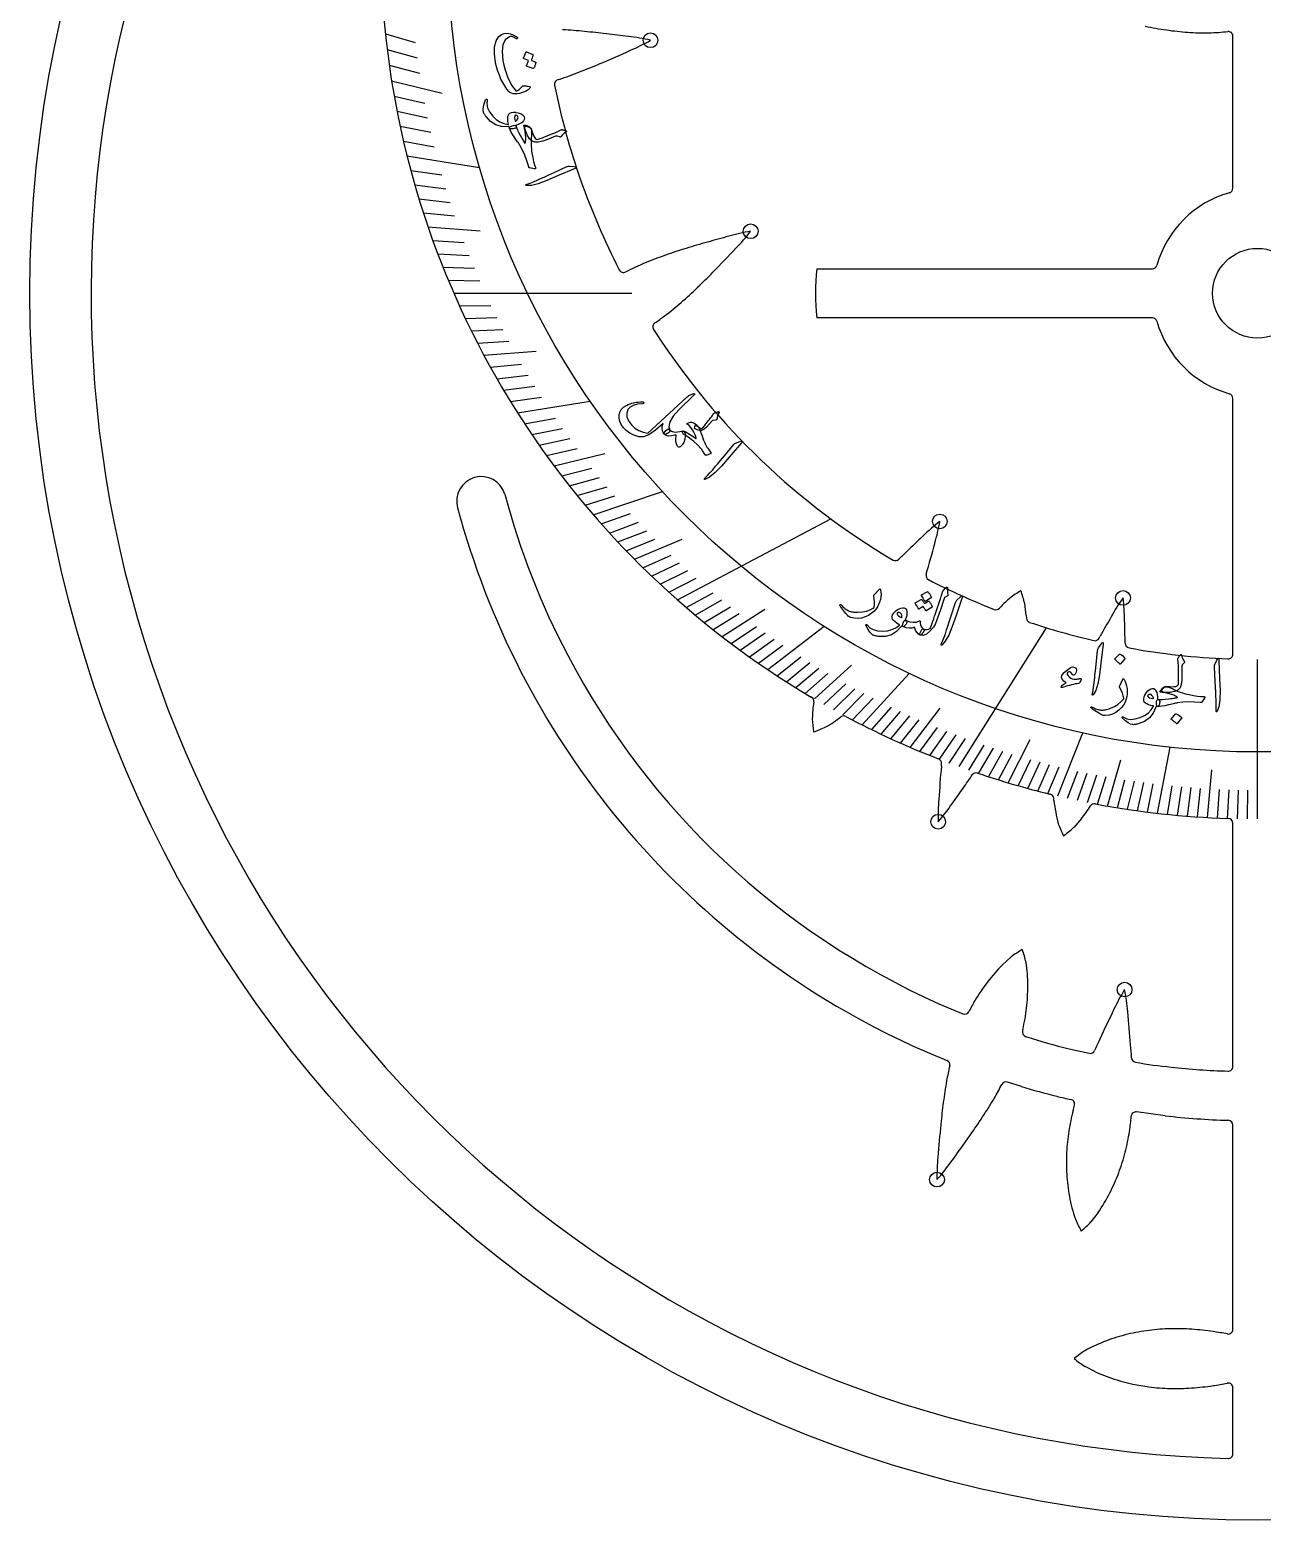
# Model space of a CAD drawing. Header units: millimetres. Extents: x -65 to 65, y -65 to 65.
# Drawn here: x -65 to 0.3, y -65 to 14 of the extents above; entities that cross this region are included whole.
import ezdxf

# ---------------------------------------------------------------- set-up
doc = ezdxf.new("R2010")
doc.units = ezdxf.units.MM
for name, color, linetype in [('CUT_INNER', 6, 'Continuous'), ('CUT_OUTER', 1, 'Continuous'), ('ENGRAVE', 7, 'Continuous'), ('ENGRAVE_FINE', 8, 'Continuous'), ('TEXT', 5, 'Continuous')]:
    doc.layers.add(name, color=color, linetype=linetype)

msp = doc.modelspace()

# ---------------------------------------------------------------- linework, layer by layer
at = {"layer": 'CUT_INNER'}
for points in [[(-1.3, 5.563), (-1.3, 13.619)], [(-36.974, 11.328), (-37.047, 11.305)], [(-23.337, 1.3), (-23.332, 1.3), (-5.563, 1.3)], [(-5.563, -1.3), (-23.331, -1.3), (-23.337, -1.3)], [(-1.3, -19.12), (-1.3, -5.563)], [(-39.852, -10.645), (-39.85, -10.651)], [(-13.661, -16.687), (-13.572, -16.589)], [(-12.241, -17.066), (-12.234, -17.21)], [(-8.388, -18.277), (-8.329, -18.171)], [(-23.607, -21.402), (-23.622, -21.393)], [(-16.736, -25.057), (-16.723, -24.93)], [(-10.975, -26.536), (-11.003, -26.529)], [(-10.775, -26.876), (-10.784, -26.758)], [(-9.32, -27.831), (-9.729, -28.302), (-9.732, -28.306)], [(-1.3, -40.959), (-1.3, -28.076)], [(-13.499, -35.58), (-13.041, -35.157), (-13.037, -35.153)], [(-16.872, -37.639), (-15.597, -38.177)], [(-12.422, -39.002), (-12.44, -39.069)], [(-9.961, -40.027), (-8.906, -40.265)], [(-12.501, -42.028), (-13.236, -41.792)], [(-9.76, -43.288), (-9.688, -43.022)], [(-4.884, -43.575), (-6.398, -43.372)], [(-1.3, -54.89), (-1.3, -44.062)], [(-8.438, -48.7), (-8.815, -49.197), (-8.818, -49.202)], [(-8.572, -57.142), (-9.128, -56.86), (-9.133, -56.858)], [(-1.3, -61.48), (-1.3, -57.989)]]:
    msp.add_lwpolyline(points, dxfattribs=at)
msp.add_circle((0, 0), 2.375, dxfattribs=at)
for centre, radius, start, end in [((0, 0), 61.75, 121.46859, 268.55547), ((0, 18.574), 46.426, 133.45865, 239.41516), ((-38.459, -15.732), 29.735, 84.54721, 86.77979), ((-40.52, -37.457), 51.557, 83.26571, 84.56126), ((-44.24, -69.591), 83.906, 82.51351, 83.31583), ((-34.376, 3.766), 9.892, 76.9169, 83.80037), ((-1.904, 33.71), 19.974, 258.33832, 261.62993), ((-2.63, 28.787), 14.998, 261.6339, 265.97662), ((-2.822, 26.091), 12.295, 265.98957, 271.25892), ((-2.724, 23.225), 9.427, 271.04866, 277.00268), ((-1.55, 13.619), 0.25, 0, 95.76847), ((-64.03, 80.8), 74.598, 293.06017, 294.41044), ((-37.085, 21.987), 9.91, 293.07323, 299.95162), ((-49.824, 47.409), 38.31, 291.33007, 293.07153), ((-36.971, 11.067), 0.25, 107.62321, 191.42578), ((-44.604, 34.032), 23.952, 288.57677, 291.33822), ((-0.015, 18.569), 37.96, 191.47471, 207.16765), ((-1.55, 5.563), 0.25, 286.17187, 360), ((0, 0), 5.524, 105.53947, 164.46053), ((-25.215, -6.474), 9.891, 99.41643, 106.30052), ((-34.691, 9.323), 9.911, 315.57337, 322.4512), ((-21.525, -26.051), 29.735, 107.04721, 109.27979), ((-15.116, -46.911), 51.557, 105.76571, 107.06126), ((-6.256, -78.023), 83.906, 105.01351, 105.81583), ((-82.091, 53.346), 74.598, 315.56017, 316.91044), ((-26.658, -12.243), 14.998, 112.5714, 116.91412), ((-24.749, -16.838), 19.974, 109.27582, 112.56743), ((-33.565, 1.351), 0.25, 207.25246, 298.06262), ((-56.188, 27.934), 38.31, 313.83007, 315.57153), ((-10.139, 0), 13.262, 174.37668, 185.62485), ((-5.563, 1.55), 0.25, 270, 343.82812), ((-46.246, 17.573), 23.952, 311.07677, 313.83822), ((-41.734, 12.396), 17.085, 307.24368, 311.07685), ((-31.765, -1.779), 0.25, 123.61865, 212.51953), ((-36.178, 4.893), 7.749, 303.47995, 308.1151), ((-5.563, -1.55), 0.25, 16.17188, 90), ((0, 0), 5.524, 195.53947, 254.46053), ((-13.392, 9.92), 22.031, 212.48683, 213.17525), ((-0.001, 18.573), 37.974, 213.04776, 239.46257), ((-1.55, -5.563), 0.25, 0, 73.82812), ((-41.098, -11.012), 1.3, 16.41244, 196.12994), ((0.065, 0.029), 41.319, 194.97947, 207.69763), ((0, 0), 43.848, 195.03342, 243.26568), ((-10.791, -19.933), 9.89, 127.5413, 134.42556), ((-26.594, -10.468), 9.911, 343.6984, 350.57609), ((39.658, -74.096), 83.906, 133.13851, 133.94083), ((-92.311, 6.906), 77.883, 343.75363, 345.00082), ((-19.169, -13.918), 0.25, 239.58984, 314.86322), ((-0.366, -32.803), 26.4, 133.58125, 134.87681), ((-17.298, -14.952), 0.25, 163.91128, 242.75391), ((-0.048, 18.467), 37.858, 242.69897, 248.47607), ((-8.195, -22.858), 8.315, 121.37763, 126.22199), ((-19.219, -18.151), 7.109, 13.99183, 19.65855), ((-7.721, -22.309), 8.183, 131.1783, 135.65107), ((-19.738, -17.692), 7.523, 4.77759, 9.64304), ((0.926, -21.898), 9.89, 144.41617, 151.30061), ((-16.944, -17.428), 9.911, 0.57344, 7.45097), ((-13.846, -16.519), 0.25, 248.37891, 317.83371), ((-11.984, -17.197), 0.25, 182.79129, 251.54297), ((64.926, -59.085), 83.906, 150.01351, 150.81583), ((-87.51, -19.955), 80.519, 1.00296, 1.86876), ((-0.042, 18.429), 37.825, 251.46837, 256.82358), ((-8.607, -18.157), 0.25, 256.81641, 331.08966), ((-6.753, -18.542), 0.25, 180.796, 259.62891), ((-0.007, 18.511), 37.913, 259.68088, 267.65228), ((0, 0), 41.248, 207.70416, 245.85516), ((-1.55, -19.12), 0.25, 267.71484, 360), ((-23.733, -21.617), 0.25, 351.54129, 59.58984), ((-17.727, -22.635), 5.842, 170.33814, 179.08036), ((-16.467, -22.201), 7.109, 182.74183, 188.40855), ((-25.904, -17.518), 6.25, 299.24646, 308.02155), ((-21.906, -22.642), 0.25, 62.0523, 126.58371), ((-0.049, 18.467), 46.308, 242.00141, 248.6853), ((-26.361, -15.433), 8.315, 290.12763, 294.97199), ((-16.972, -24.906), 0.25, 354.51178, 68.73047), ((57.571, -31.643), 74.598, 174.93517, 176.28544), ((-40.843, -8.303), 30.969, 324.92481, 326.22037), ((-14.895, -25.661), 0.25, 71.54397, 146.11322), ((-0.007, 18.548), 46.399, 251.38707, 256.29072), ((-7.009, -27.682), 9.899, 174.94639, 181.83223), ((-84.39, 21.798), 83.906, 324.38851, 325.19083), ((-11.034, -26.779), 0.25, 4.73438, 76.46484), ((-24.354, -21.475), 9.902, 318.79743, 325.67356), ((-2.762, -26.002), 8.06, 186.221, 195.10532), ((-14.336, -23.728), 6.481, 320.71526, 328.00985), ((-8.629, -27.297), 0.25, 79.2804, 147.14062), ((-0.008, 18.507), 46.359, 259.3401, 268.10369), ((-3.847, -25.716), 7.109, 199.61683, 205.28355), ((-15.28, -22.112), 8.315, 307.00263, 311.84699), ((-1.55, -28.076), 0.25, 0, 88.06641), ((-8.201, -41.916), 8.315, 120.72614, 125.57051), ((-19.17, -37.084), 7.109, 13.34035, 19.00707), ((-20.218, -36.681), 8.06, 359.94451, 8.82884), ((-6.828, -42.187), 9.389, 135.27805, 142.66233), ((-6.252, -42.64), 10.122, 142.60125, 149.19369), ((-22.075, -36.717), 9.917, 353.32586, 0.16072), ((1.383, -42.086), 9.892, 148.3101, 155.19331), ((-16.75, -38.838), 9.909, 4.46618, 11.3448), ((-9.443, -40.864), 6.473, 148.23081, 154.30208), ((-22.435, -36.676), 10.28, 346.92577, 353.33576), ((-15.5, -37.947), 0.25, 247.11864, 333.89255), ((63.343, -72.697), 78.998, 153.89403, 155.16903), ((-81.086, -45.61), 74.598, 4.45318, 5.80345), ((-1.327, -2.787), 40.762, 243.16932, 248.24059), ((-12.198, -39.132), 0.25, 165.42949, 252.20339), ((-3.675, -13.484), 27.277, 251.62492, 256.67596), ((-8.851, -40.021), 0.25, 257.28814, 336.50103), ((11.459, -48.816), 21.882, 154.86745, 156.58621), ((-29.518, -41.716), 22.883, 3.03343, 4.75765), ((-4.465, -43.795), 12.169, 166.39025, 170.18563), ((-16.535, -40.875), 0.25, 346.9322, 67.11864), ((-6.417, -40.491), 0.25, 183.15999, 259.83051), ((-2.421, -18.094), 23.001, 259.88202, 264.66067), ((-0.637, -7.164), 34.057, 263.38496, 268.44599), ((-1.55, -40.959), 0.25, 267.45763, 360), ((7.118, -45.962), 23.952, 169.80028, 172.56174), ((-13.313, -42.03), 0.25, 72.20339, 152.38983), ((-24.879, -36.132), 12.733, 329.18247, 332.99274), ((-0.263, -0.963), 42.85, 253.40546, 256.00708), ((-6.486, -26.08), 16.974, 255.88904, 258.48758), ((21.355, -47.826), 38.31, 172.55358, 174.29505), ((-34.605, -30.491), 23.976, 326.75575, 329.51159), ((2.16, -46.299), 12.295, 165.82008, 171.08943), ((-9.929, -42.956), 0.25, 344.73274, 77.28814), ((-6.432, -43.62), 0.25, 82.37288, 174.92827), ((57.462, -51.448), 74.598, 174.28369, 175.63396), ((-46.625, -22.618), 38.346, 325.02555, 326.76388), ((-16.311, -42.862), 9.659, 350.81903, 355.62693), ((-0.52, -5.799), 38.028, 263.40997, 268.46464), ((-1.55, -44.062), 0.25, 0, 87.45763), ((-79.916, 0.714), 78.998, 323.72454, 324.99953), ((0.77, -46.077), 10.887, 171.10975, 177.07652), ((-18.101, -42.664), 11.457, 345.61444, 351.27333), ((-7.069, -46.753), 9.9, 174.29508, 181.18022), ((0.163, -46.043), 10.28, 177.09526, 183.50525), ((-17.179, -42.897), 10.506, 339.3732, 345.59308), ((-24.342, -40.351), 9.901, 318.14548, 325.02223), ((-0.199, -46.067), 9.917, 183.49535, 190.33022), ((-16.818, -43.031), 10.122, 332.77074, 339.36318), ((-2.02, -46.43), 8.06, 190.11401, 198.99833), ((-16.171, -43.375), 9.389, 325.44754, 332.83182), ((-3.122, -46.218), 7.109, 203.50984, 209.17656), ((-14.773, -43.399), 8.315, 310.89564, 315.74), ((-4.526, -64.788), 9.917, 103.66484, 110.49971), ((-4.438, -65.14), 10.28, 97.26476, 103.67474), ((-4.365, -65.743), 10.887, 91.27924, 97.24601), ((-4.338, -67.15), 12.295, 85.98957, 91.25892), ((-4.53, -69.847), 14.998, 81.6339, 85.97662), ((-4.203, -68.256), 13.377, 78.76814, 82.03226), ((-1.55, -54.89), 0.25, 259.16692, 360), ((-5.191, -61.937), 7.109, 123.67933, 129.34605), ((-5.204, -63.06), 8.06, 110.2835, 119.16782), ((-4.472, -49.972), 8.315, 231.06513, 235.90949), ((-4.696, -48.591), 9.389, 245.61703, 253.00131), ((-4.458, -47.845), 10.172, 252.94847, 262.73128), ((-4.365, -47.141), 10.882, 262.71689, 268.68981), ((-4.338, -45.738), 12.285, 268.71022, 273.98794), ((-4.529, -43.047), 14.983, 274.001, 278.3522), ((-4.206, -44.607), 13.393, 277.95329, 281.23136), ((-1.55, -57.989), 0.25, 0, 100.83308), ((-1.55, -61.48), 0.25, 268.41797, 360)]:
    msp.add_arc(centre, radius, start, end, dxfattribs=at)
at = {"layer": 'CUT_OUTER'}
msp.add_circle((0, 0), 65, dxfattribs=at)
at = {"layer": 'ENGRAVE'}
for points in [[(-45.03, 7.277), (-41.187, 6.656)], [(-42.548, 0), (-33.123, 0)], [(-39.18, -6.332), (-35.337, -5.71)], [(-35.17, -11.732), (-31.505, -10.509)], [(-30.706, -16.247), (-22.589, -11.953)], [(-25.926, -19.938), (-22.946, -17.646)], [(-15.8, -25.08), (-11.165, -17.723)], [(0, -27.852), (0, -19.402)], [(-20.934, -22.864), (-18.436, -20.137)], [(-10.576, -26.631), (-9.251, -23.293)], [(-5.3, -27.548), (-4.628, -24.052)]]:
    msp.add_lwpolyline(points, dxfattribs=at)
for centre, radius in [((0, 18.574), 42.877), ((-32.137, 13.401), 0.39), ((-26.833, 3.283), 0.39), ((-16.817, -12.09), 0.39), ((-7.117, -16.142), 0.39), ((-16.904, -27.999), 0.39), ((-7.034, -36.888), 0.39), ((-16.967, -46.958), 0.39)]:
    msp.add_circle(centre, radius, dxfattribs=at)
at = {"layer": 'ENGRAVE_FINE'}
for points in [[(-46.175, 13.75), (-44.592, 13.278)], [(-46.079, 12.911), (-44.487, 12.465)], [(-45.969, 12.081), (-44.369, 11.66)], [(-45.846, 11.258), (-43.16, 10.599)], [(-45.709, 10.445), (-44.093, 10.075)], [(-45.558, 9.639), (-43.936, 9.296)], [(-45.395, 8.843), (-43.766, 8.526)], [(-45.218, 8.056), (-43.584, 7.764)], [(-44.83, 6.507), (-43.186, 6.269)], [(-44.619, 5.747), (-42.97, 5.535)], [(-44.396, 4.996), (-42.743, 4.81)], [(-44.162, 4.254), (-42.506, 4.095)], [(-43.918, 3.521), (-41.147, 3.299)], [(-43.663, 2.798), (-42.002, 2.692)], [(-43.399, 2.084), (-41.736, 2.005)], [(-43.124, 1.38), (-41.461, 1.327)], [(-42.841, 0.685), (-41.176, 0.659)], [(-42.247, -0.676), (-40.582, -0.649)], [(-41.937, -1.342), (-40.273, -1.289)], [(-41.619, -1.999), (-39.956, -1.919)], [(-41.292, -2.646), (-39.631, -2.54)], [(-40.958, -3.284), (-38.188, -3.062)], [(-40.617, -3.912), (-38.961, -3.753)], [(-40.268, -4.531), (-38.615, -4.345)], [(-39.912, -5.141), (-38.263, -4.928)], [(-39.549, -5.741), (-37.905, -5.502)], [(-38.804, -6.913), (-37.17, -6.622)], [(-38.422, -7.485), (-36.794, -7.168)], [(-38.035, -8.048), (-36.413, -7.704)], [(-37.641, -8.601), (-36.026, -8.232)], [(-37.242, -9.146), (-34.556, -8.486)], [(-36.838, -9.681), (-35.238, -9.26)], [(-36.428, -10.207), (-34.836, -9.761)], [(-36.013, -10.724), (-34.43, -10.253)], [(-35.594, -11.232), (-34.02, -10.736)], [(-34.741, -12.222), (-33.187, -11.675)], [(-34.308, -12.704), (-32.765, -12.132)], [(-33.871, -13.177), (-32.339, -12.581)], [(-33.43, -13.641), (-31.91, -13.021)], [(-32.985, -14.096), (-30.466, -13.02)], [(-32.536, -14.543), (-31.04, -13.875)], [(-32.083, -14.982), (-30.601, -14.29)], [(-31.627, -15.412), (-30.158, -14.696)], [(-31.168, -15.834), (-29.713, -15.095)], [(-30.24, -16.652), (-28.814, -15.867)], [(-29.771, -17.049), (-28.36, -16.241)], [(-29.3, -17.438), (-27.905, -16.608)], [(-28.825, -17.819), (-27.446, -16.967)], [(-28.348, -18.192), (-26.074, -16.732)], [(-27.869, -18.557), (-26.523, -17.661)], [(-27.387, -18.914), (-26.058, -17.996)], [(-26.902, -19.263), (-25.592, -18.325)], [(-26.415, -19.604), (-25.123, -18.645)], [(-25.435, -20.264), (-24.181, -19.264)], [(-24.942, -20.582), (-23.707, -19.563)], [(-23.452, -21.493), (-21.49, -19.695)], [(-24.447, -20.893), (-23.231, -19.854)], [(-23.95, -21.197), (-22.755, -20.139)], [(-22.951, -21.782), (-21.797, -20.686)], [(-22.449, -22.063), (-21.316, -20.949)], [(-21.945, -22.337), (-20.833, -21.205)], [(-21.44, -22.604), (-20.35, -21.455)], [(-20.426, -23.117), (-19.38, -21.933)], [(-18.381, -24.058), (-16.791, -21.978)], [(-19.916, -23.363), (-18.893, -22.163)], [(-19.406, -23.601), (-18.406, -22.385)], [(-18.894, -23.833), (-17.917, -22.601)], [(-17.867, -24.276), (-16.938, -23.014)], [(-17.351, -24.487), (-16.447, -23.21)], [(-16.835, -24.692), (-15.955, -23.401)], [(-16.318, -24.889), (-15.463, -23.584)], [(-13.197, -25.937), (-12.027, -23.637)], [(-15.281, -25.265), (-14.476, -23.933)], [(-14.761, -25.443), (-13.981, -24.099)], [(-14.24, -25.614), (-13.486, -24.258)], [(-13.719, -25.778), (-12.991, -24.41)], [(-12.674, -26.088), (-11.998, -24.698)], [(-12.15, -26.233), (-11.502, -24.833)], [(-11.626, -26.372), (-11.004, -24.962)], [(-11.101, -26.505), (-10.507, -25.084)], [(-7.943, -27.167), (-7.227, -24.718)], [(-2.651, -27.776), (-2.41, -25.25)], [(-10.05, -26.751), (-9.51, -25.312)], [(-9.524, -26.864), (-9.011, -25.417)], [(-8.998, -26.971), (-8.512, -25.517)], [(-8.47, -27.072), (-8.013, -25.61)], [(-7.415, -27.256), (-7.013, -25.78)], [(-6.887, -27.338), (-6.513, -25.856)], [(-6.358, -27.414), (-6.013, -25.926)], [(-5.829, -27.484), (-5.513, -25.991)], [(-4.771, -27.606), (-4.511, -26.104)], [(-4.241, -27.657), (-4.01, -26.151)], [(-3.712, -27.703), (-3.509, -26.193)], [(-3.182, -27.742), (-3.008, -26.23)], [(-2.121, -27.803), (-2.006, -26.286)], [(-1.591, -27.824), (-1.504, -26.305)], [(-1.061, -27.84), (-1.003, -26.32)], [(-0.53, -27.849), (-0.501, -26.328)]]:
    msp.add_lwpolyline(points, dxfattribs=at)
at = {"layer": 'TEXT'}
for points in [[(-38.523, 10.871), (-38.551, 10.838), (-38.584, 10.806), (-38.62, 10.776), (-38.661, 10.747), (-38.705, 10.72), (-38.752, 10.694), (-38.803, 10.67), (-38.857, 10.647), (-38.968, 10.61), (-39.08, 10.583), (-39.193, 10.568), (-39.308, 10.564), (-39.412, 10.572), (-39.499, 10.592), (-39.569, 10.624), (-39.621, 10.668), (-39.741, 10.818), (-39.853, 10.981), (-39.958, 11.156), (-40.053, 11.345), (-40.139, 11.546), (-40.216, 11.76), (-40.282, 11.986), (-40.339, 12.225), (-40.403, 12.68), (-40.393, 13.061), (-40.312, 13.368), (-40.16, 13.6), (-40.032, 13.702), (-39.886, 13.76), (-39.725, 13.773), (-39.547, 13.741), (-39.508, 13.728), (-39.468, 13.713), (-39.427, 13.694), (-39.385, 13.674), (-39.341, 13.65), (-39.297, 13.624), (-39.251, 13.595), (-39.204, 13.564), (-39.19, 13.553), (-39.181, 13.541), (-39.177, 13.528), (-39.177, 13.514), (-39.179, 13.505), (-39.185, 13.496), (-39.194, 13.489), (-39.206, 13.482), (-39.217, 13.478), (-39.229, 13.478), (-39.24, 13.482), (-39.252, 13.488), (-39.298, 13.517), (-39.344, 13.543), (-39.392, 13.565), (-39.441, 13.583), (-39.487, 13.593), (-39.531, 13.597), (-39.572, 13.593), (-39.61, 13.582), (-39.823, 13.426), (-39.953, 13.165), (-39.996, 12.8), (-39.95, 12.332), (-39.9, 12.079), (-39.838, 11.84), (-39.766, 11.615), (-39.684, 11.405), (-39.591, 11.21), (-39.488, 11.028), (-39.376, 10.861), (-39.254, 10.708), (-39.174, 10.741), (-39.09, 10.797), (-39.001, 10.875), (-38.906, 10.976), (-38.896, 10.98), (-38.877, 10.984), (-38.847, 10.986), (-38.808, 10.987), (-38.804, 10.986), (-38.801, 10.985), (-38.798, 10.985), (-38.796, 10.985), (-38.742, 10.982), (-38.681, 10.975), (-38.613, 10.963), (-38.538, 10.946), (-38.514, 10.936), (-38.504, 10.921), (-38.507, 10.899), (-38.523, 10.871)], [(-38.221, 12.246), (-38.216, 12.242), (-38.212, 12.236), (-38.209, 12.227), (-38.208, 12.216), (-38.217, 12.175), (-38.227, 12.135), (-38.239, 12.096), (-38.252, 12.058), (-38.267, 12.021), (-38.285, 11.984), (-38.305, 11.947), (-38.326, 11.911), (-38.334, 11.903), (-38.342, 11.899), (-38.351, 11.898), (-38.362, 11.9), (-38.7, 12.037), (-38.705, 12.041), (-38.707, 12.049), (-38.704, 12.06), (-38.699, 12.074), (-38.693, 12.084), (-38.685, 12.099), (-38.675, 12.121), (-38.663, 12.149), (-38.65, 12.182), (-38.633, 12.223), (-38.615, 12.269), (-38.594, 12.322), (-38.857, 12.434), (-38.865, 12.44), (-38.868, 12.448), (-38.866, 12.46), (-38.859, 12.474), (-38.852, 12.487), (-38.843, 12.506), (-38.831, 12.533), (-38.815, 12.566), (-38.797, 12.608), (-38.775, 12.657), (-38.751, 12.714), (-38.724, 12.779), (-38.718, 12.786), (-38.713, 12.79), (-38.706, 12.79), (-38.7, 12.787), (-38.375, 12.639), (-38.37, 12.634), (-38.365, 12.628), (-38.363, 12.619), (-38.362, 12.608), (-38.368, 12.574), (-38.376, 12.54), (-38.386, 12.507), (-38.397, 12.475), (-38.41, 12.443), (-38.425, 12.412), (-38.441, 12.382), (-38.458, 12.352)], [(-39.668, 8.814), (-40.019, 8.829), (-40.331, 8.924), (-40.606, 9.1), (-40.843, 9.357), (-40.869, 9.394), (-40.893, 9.432), (-40.916, 9.469), (-40.937, 9.507), (-40.955, 9.544), (-40.971, 9.58), (-40.985, 9.616), (-40.996, 9.651), (-41.003, 9.744), (-40.984, 9.873), (-40.938, 10.038), (-40.864, 10.238), (-40.853, 10.26), (-40.84, 10.274), (-40.825, 10.281), (-40.81, 10.279), (-40.797, 10.272), (-40.79, 10.26), (-40.787, 10.243), (-40.79, 10.223), (-40.81, 10.027), (-40.766, 9.82), (-40.658, 9.604), (-40.487, 9.38), (-40.307, 9.208), (-40.112, 9.077), (-39.901, 8.988), (-39.674, 8.941), (-39.667, 8.943), (-39.662, 8.947), (-39.659, 8.952), (-39.657, 8.958), (-39.683, 9.099), (-39.695, 9.222), (-39.694, 9.325), (-39.68, 9.41), (-39.645, 9.481), (-39.585, 9.534), (-39.501, 9.569), (-39.394, 9.586), (-39.379, 9.587), (-39.364, 9.588), (-39.349, 9.588), (-39.333, 9.588), (-39.317, 9.587), (-39.3, 9.586), (-39.282, 9.584), (-39.263, 9.582), (-39.138, 9.562), (-39.031, 9.527), (-38.94, 9.477), (-38.867, 9.414), (-38.818, 9.343), (-38.801, 9.271), (-38.817, 9.199), (-38.865, 9.125), (-38.939, 9.052), (-39.029, 8.989), (-39.137, 8.934), (-39.261, 8.888), (-39.259, 8.88), (-39.257, 8.873), (-39.255, 8.866), (-39.252, 8.859), (-39.249, 8.852), (-39.247, 8.845), (-39.245, 8.837), (-39.243, 8.829), (-39.242, 8.801), (-39.254, 8.775), (-39.278, 8.753), (-39.316, 8.734), (-39.359, 8.719), (-39.403, 8.709), (-39.45, 8.703), (-39.497, 8.701), (-39.541, 8.704), (-39.573, 8.712), (-39.594, 8.723), (-39.604, 8.739), (-39.623, 8.816), (-39.63, 8.815), (-39.64, 8.814), (-39.653, 8.814), (-39.668, 8.814)], [(-38.444, 8.333), (-38.454, 8.229), (-38.461, 8.122), (-38.463, 8.011), (-38.461, 7.898), (-38.455, 7.782), (-38.445, 7.663), (-38.431, 7.542), (-38.414, 7.419), (-38.374, 7.183), (-38.329, 6.977), (-38.278, 6.8), (-38.222, 6.654), (-38.217, 6.637), (-38.217, 6.623), (-38.221, 6.61), (-38.231, 6.599), (-38.243, 6.591), (-38.258, 6.586), (-38.273, 6.584), (-38.291, 6.585), (-38.534, 6.638), (-38.554, 6.645), (-38.57, 6.656), (-38.58, 6.673), (-38.586, 6.695), (-38.676, 7.012), (-38.785, 7.309), (-38.911, 7.586), (-39.057, 7.844), (-39.065, 7.858), (-39.081, 7.883), (-39.103, 7.917), (-39.133, 7.96), (-39.17, 8.014), (-39.214, 8.078), (-39.265, 8.152), (-39.323, 8.236), (-39.432, 8.4), (-39.516, 8.539), (-39.573, 8.654), (-39.605, 8.743), (-39.602, 8.769), (-39.582, 8.796), (-39.545, 8.826), (-39.49, 8.857), (-39.396, 8.891), (-39.325, 8.897), (-39.275, 8.876), (-39.247, 8.828), (-39.219, 8.751), (-39.171, 8.644), (-39.102, 8.506), (-39.012, 8.339), (-38.966, 8.255), (-38.925, 8.181), (-38.89, 8.119), (-38.861, 8.066), (-38.837, 8.025), (-38.82, 7.994), (-38.808, 7.974), (-38.802, 7.965), (-38.799, 7.962), (-38.797, 7.959), (-38.794, 7.957), (-38.793, 7.955), (-38.791, 7.953), (-38.79, 7.952), (-38.789, 7.95), (-38.788, 7.948), (-38.779, 7.937), (-38.772, 7.934), (-38.767, 7.938), (-38.764, 7.95), (-38.755, 8.001), (-38.749, 8.053), (-38.745, 8.107), (-38.743, 8.164), (-38.744, 8.222), (-38.746, 8.283), (-38.75, 8.346), (-38.756, 8.41), (-38.763, 8.474), (-38.771, 8.536), (-38.78, 8.597), (-38.79, 8.657), (-38.802, 8.715), (-38.815, 8.771), (-38.83, 8.825), (-38.846, 8.877), (-38.847, 8.891), (-38.845, 8.902), (-38.837, 8.908), (-38.825, 8.912), (-38.802, 8.91), (-38.779, 8.908), (-38.756, 8.903), (-38.733, 8.897), (-38.71, 8.889), (-38.686, 8.881), (-38.661, 8.872), (-38.636, 8.862), (-38.586, 8.839), (-38.546, 8.814), (-38.516, 8.786), (-38.495, 8.756), (-38.462, 8.674), (-38.442, 8.576), (-38.436, 8.463), (-38.444, 8.333)], [(-39.27, 9.115), (-39.208, 9.175), (-39.167, 9.233), (-39.149, 9.29), (-39.153, 9.346), (-39.169, 9.377), (-39.19, 9.402), (-39.214, 9.423), (-39.242, 9.44), (-39.256, 9.444), (-39.27, 9.441), (-39.283, 9.433), (-39.296, 9.418), (-39.323, 9.369), (-39.333, 9.303), (-39.328, 9.221), (-39.306, 9.124), (-39.302, 9.114), (-39.294, 9.11), (-39.284, 9.11), (-39.27, 9.115)], [(-38.091, 8.155), (-37.98, 8.195), (-37.863, 8.238), (-37.741, 8.284), (-37.614, 8.333), (-37.48, 8.386), (-37.341, 8.443), (-37.195, 8.504), (-37.042, 8.568), (-36.892, 8.657), (-36.871, 8.663), (-36.85, 8.666), (-36.83, 8.666), (-36.809, 8.663), (-36.799, 8.661), (-36.785, 8.658), (-36.767, 8.653), (-36.745, 8.646), (-36.721, 8.639), (-36.692, 8.631), (-36.659, 8.623), (-36.622, 8.613), (-36.61, 8.61), (-36.601, 8.604), (-36.594, 8.596), (-36.589, 8.586), (-36.589, 8.577), (-36.593, 8.568), (-36.601, 8.56), (-36.614, 8.552), (-36.684, 8.505), (-36.75, 8.448), (-36.809, 8.381), (-36.864, 8.305), (-36.88, 8.285), (-36.898, 8.274), (-36.918, 8.272), (-36.941, 8.279), (-37.078, 8.327), (-37.094, 8.329), (-37.113, 8.328), (-37.137, 8.323), (-37.164, 8.315), (-37.538, 8.166), (-37.843, 8.063), (-38.079, 8.008), (-38.247, 7.999), (-38.4, 8.053), (-38.54, 8.183), (-38.666, 8.387), (-38.776, 8.667), (-38.797, 8.776), (-38.777, 8.837), (-38.715, 8.851), (-38.612, 8.818), (-38.598, 8.811), (-38.584, 8.805), (-38.57, 8.798), (-38.557, 8.792), (-38.544, 8.786), (-38.531, 8.78), (-38.519, 8.775), (-38.507, 8.769), (-38.483, 8.755), (-38.463, 8.735), (-38.448, 8.709), (-38.437, 8.678), (-38.396, 8.539), (-38.354, 8.417), (-38.311, 8.314), (-38.268, 8.229), (-38.234, 8.183), (-38.194, 8.156), (-38.146, 8.146), (-38.091, 8.155)], [(-36.173, 6.715), (-36.089, 6.703), (-36.055, 6.683), (-36.069, 6.654), (-36.132, 6.617), (-37.054, 6.216), (-37.62, 5.969), (-38.081, 5.801), (-38.44, 5.713), (-38.695, 5.708), (-38.718, 5.715), (-38.732, 5.723), (-38.737, 5.733), (-38.733, 5.744), (-38.724, 5.754), (-38.711, 5.764), (-38.693, 5.773), (-38.672, 5.781), (-38.504, 5.837), (-38.328, 5.904), (-38.145, 5.982), (-37.954, 6.071), (-37.903, 6.093), (-37.768, 6.154), (-37.548, 6.255), (-37.242, 6.394), (-36.565, 6.706), (-36.529, 6.72), (-36.493, 6.729), (-36.46, 6.734), (-36.428, 6.734)], [(-30.634, -6.177), (-30.93, -6.51), (-31.107, -6.808), (-31.163, -7.072), (-31.098, -7.301), (-31.105, -7.325), (-31.133, -7.354), (-31.183, -7.39), (-31.255, -7.432), (-31.314, -7.462), (-31.36, -7.478), (-31.394, -7.48), (-31.416, -7.468), (-31.491, -7.345), (-31.524, -7.209), (-31.515, -7.059), (-31.463, -6.895), (-31.87, -7.253), (-32.22, -7.493), (-32.514, -7.613), (-32.753, -7.614), (-33.015, -7.52), (-33.238, -7.407), (-33.422, -7.275), (-33.566, -7.125), (-33.682, -6.955), (-33.76, -6.787), (-33.799, -6.62), (-33.799, -6.455), (-33.76, -6.3), (-33.682, -6.163), (-33.564, -6.042), (-33.408, -5.939), (-33.316, -5.895), (-33.22, -5.856), (-33.119, -5.824), (-33.014, -5.798), (-32.904, -5.778), (-32.79, -5.764), (-32.671, -5.756), (-32.547, -5.755), (-32.532, -5.757), (-32.518, -5.762), (-32.507, -5.77), (-32.497, -5.78), (-32.492, -5.79), (-32.489, -5.801), (-32.49, -5.813), (-32.495, -5.825), (-32.503, -5.835), (-32.515, -5.844), (-32.531, -5.849), (-32.551, -5.851), (-32.831, -5.882), (-33.054, -5.944), (-33.221, -6.039), (-33.331, -6.167), (-33.393, -6.349), (-33.381, -6.545), (-33.296, -6.754), (-33.136, -6.974), (-32.959, -7.141), (-32.758, -7.272), (-32.533, -7.364), (-32.285, -7.419), (-30.238, -5.527), (-30.189, -5.483), (-30.145, -5.447), (-30.108, -5.42), (-30.076, -5.403), (-29.838, -5.308), (-29.804, -5.317), (-29.795, -5.339), (-29.811, -5.373), (-29.853, -5.42)], [(-28.643, -6.306), (-28.625, -6.3), (-28.608, -6.295), (-28.594, -6.29), (-28.58, -6.285), (-28.569, -6.281), (-28.56, -6.278), (-28.552, -6.276), (-28.547, -6.274), (-28.536, -6.273), (-28.526, -6.274), (-28.518, -6.278), (-28.511, -6.284), (-28.506, -6.291), (-28.504, -6.3), (-28.505, -6.308), (-28.509, -6.317), (-28.554, -6.407), (-28.589, -6.496), (-28.613, -6.583), (-28.626, -6.668), (-28.631, -6.688), (-28.642, -6.703), (-28.66, -6.714), (-28.684, -6.719), (-28.853, -6.738), (-29.027, -6.943), (-29.167, -7.092), (-29.289, -7.198), (-29.393, -7.262), (-29.48, -7.282), (-29.537, -7.275), (-29.612, -7.253), (-29.705, -7.216), (-29.815, -7.164), (-29.79, -7.062), (-29.75, -7.01), (-29.693, -7.009), (-29.619, -7.059), (-29.57, -7.102), (-29.523, -7.138), (-29.48, -7.169), (-29.438, -7.193), (-29.424, -7.181), (-29.405, -7.163), (-29.382, -7.138), (-29.354, -7.106), (-29.321, -7.067), (-29.284, -7.021), (-29.24, -6.968), (-29.192, -6.909), (-29.132, -6.836), (-29.076, -6.767), (-29.025, -6.702), (-28.978, -6.641), (-28.935, -6.584), (-28.896, -6.53), (-28.861, -6.48), (-28.831, -6.433), (-28.806, -6.397), (-28.784, -6.369), (-28.765, -6.351), (-28.748, -6.341), (-28.73, -6.336), (-28.706, -6.329), (-28.677, -6.319), (-28.643, -6.306)], [(-30.192, -6.899), (-30.136, -6.869), (-30.08, -6.848), (-30.025, -6.835), (-29.97, -6.832), (-29.91, -6.843), (-29.846, -6.87), (-29.778, -6.912), (-29.707, -6.971), (-29.671, -7.005), (-29.638, -7.041), (-29.609, -7.078), (-29.583, -7.117), (-29.559, -7.157), (-29.538, -7.197), (-29.519, -7.239), (-29.502, -7.281), (-29.452, -7.429), (-29.405, -7.561), (-29.364, -7.677), (-29.327, -7.777), (-29.294, -7.862), (-29.267, -7.93), (-29.244, -7.983), (-29.226, -8.02), (-29.186, -8.086), (-29.147, -8.149), (-29.108, -8.208), (-29.068, -8.264), (-29.03, -8.317), (-28.994, -8.366), (-28.959, -8.411), (-28.927, -8.453), (-28.923, -8.461), (-28.924, -8.469), (-28.932, -8.478), (-28.945, -8.487), (-29.009, -8.522), (-29.074, -8.55), (-29.142, -8.571), (-29.212, -8.585), (-29.221, -8.585), (-29.23, -8.582), (-29.238, -8.576), (-29.245, -8.567), (-29.276, -8.513), (-29.306, -8.463), (-29.335, -8.414), (-29.364, -8.369), (-29.392, -8.326), (-29.419, -8.286), (-29.446, -8.25), (-29.472, -8.217), (-29.64, -8.027), (-29.838, -7.846), (-30.067, -7.674), (-30.327, -7.509), (-30.371, -7.48), (-30.405, -7.447), (-30.429, -7.411), (-30.444, -7.373), (-30.448, -7.339), (-30.439, -7.315), (-30.419, -7.303), (-30.386, -7.302), (-30.293, -7.332), (-30.156, -7.406), (-29.975, -7.522), (-29.75, -7.681), (-29.739, -7.686), (-29.731, -7.689), (-29.725, -7.69), (-29.721, -7.688), (-29.718, -7.657), (-29.736, -7.593), (-29.774, -7.496), (-29.834, -7.367), (-29.909, -7.229), (-29.994, -7.111), (-30.091, -7.013), (-30.198, -6.936), (-30.208, -6.928), (-30.211, -6.92), (-30.205, -6.91), (-30.192, -6.899)], [(-30.364, -7.31), (-30.332, -7.355), (-30.311, -7.409), (-30.3, -7.473), (-30.301, -7.546), (-30.327, -7.737), (-30.379, -7.899), (-30.459, -8.032), (-30.568, -8.137), (-30.607, -8.158), (-30.643, -8.158), (-30.676, -8.138), (-30.705, -8.098), (-30.757, -7.986), (-30.787, -7.859), (-30.793, -7.719), (-30.776, -7.564), (-30.774, -7.531), (-30.785, -7.512), (-30.807, -7.505), (-30.841, -7.511), (-31.026, -7.561), (-31.184, -7.569), (-31.315, -7.537), (-31.419, -7.465), (-31.424, -7.453), (-31.424, -7.436), (-31.418, -7.415), (-31.407, -7.39), (-31.364, -7.325), (-31.32, -7.273), (-31.275, -7.234), (-31.227, -7.209), (-31.204, -7.205), (-31.182, -7.207), (-31.159, -7.215), (-31.136, -7.23), (-31.032, -7.305), (-30.926, -7.349), (-30.816, -7.363), (-30.703, -7.346), (-30.585, -7.316), (-30.489, -7.3), (-30.415, -7.298), (-30.364, -7.31)], [(-27.401, -7.851), (-27.32, -7.826), (-27.281, -7.829), (-27.281, -7.86), (-27.322, -7.921), (-27.977, -8.684), (-28.379, -9.153), (-28.721, -9.505), (-29.006, -9.74), (-29.233, -9.856), (-29.257, -9.86), (-29.273, -9.859), (-29.282, -9.852), (-29.283, -9.84), (-29.279, -9.826), (-29.271, -9.812), (-29.26, -9.796), (-29.244, -9.78), (-29.117, -9.656), (-28.988, -9.52), (-28.857, -9.37), (-28.724, -9.207), (-28.688, -9.165), (-28.593, -9.051), (-28.438, -8.864), (-28.224, -8.606), (-27.75, -8.03), (-27.723, -8.002), (-27.696, -7.978), (-27.668, -7.959), (-27.639, -7.946)], [(-20.009, -15.675), (-20.003, -15.67), (-19.998, -15.666), (-19.993, -15.664), (-19.988, -15.664), (-19.978, -15.669), (-19.968, -15.68), (-19.96, -15.698), (-19.952, -15.723), (-19.932, -15.836), (-19.928, -15.957), (-19.94, -16.085), (-19.966, -16.22), (-20.006, -16.358), (-20.056, -16.488), (-20.117, -16.61), (-20.189, -16.724), (-20.308, -16.858), (-20.445, -16.975), (-20.6, -17.072), (-20.773, -17.151), (-20.958, -17.206), (-21.146, -17.227), (-21.339, -17.216), (-21.534, -17.171), (-21.583, -17.154), (-21.628, -17.13), (-21.67, -17.099), (-21.707, -17.062), (-21.787, -16.967), (-21.858, -16.88), (-21.921, -16.801), (-21.975, -16.731), (-22.021, -16.669), (-22.058, -16.616), (-22.086, -16.572), (-22.106, -16.536), (-22.109, -16.527), (-22.11, -16.519), (-22.109, -16.512), (-22.107, -16.506), (-22.102, -16.5), (-22.096, -16.495), (-22.089, -16.491), (-22.081, -16.489), (-22.072, -16.488), (-22.064, -16.491), (-22.055, -16.497), (-22.047, -16.505), (-21.995, -16.56), (-21.945, -16.61), (-21.895, -16.655), (-21.846, -16.696), (-21.797, -16.732), (-21.749, -16.765), (-21.701, -16.793), (-21.652, -16.817), (-21.602, -16.838), (-21.548, -16.857), (-21.49, -16.872), (-21.428, -16.884), (-21.362, -16.894), (-21.292, -16.9), (-21.218, -16.902), (-21.14, -16.902), (-20.913, -16.885), (-20.704, -16.843), (-20.514, -16.778), (-20.341, -16.688), (-20.328, -16.68), (-20.317, -16.669), (-20.308, -16.654), (-20.301, -16.636), (-20.281, -16.515), (-20.276, -16.37), (-20.286, -16.202), (-20.309, -16.011), (-20.309, -16), (-20.307, -15.991), (-20.304, -15.984), (-20.3, -15.979)], [(-16.621, -15.718), (-16.569, -15.669), (-16.527, -15.631), (-16.497, -15.602), (-16.478, -15.583), (-16.465, -15.571), (-16.453, -15.565), (-16.44, -15.563), (-16.428, -15.566), (-16.416, -15.575), (-16.409, -15.587), (-16.405, -15.602), (-16.407, -15.622), (-16.416, -15.715), (-16.415, -15.803), (-16.405, -15.885), (-16.385, -15.963), (-16.38, -15.987), (-16.386, -16.009), (-16.402, -16.029), (-16.428, -16.046), (-16.561, -16.124), (-16.58, -16.177), (-16.599, -16.23), (-16.617, -16.282), (-16.634, -16.333), (-16.652, -16.383), (-16.669, -16.432), (-16.685, -16.481), (-16.701, -16.528), (-16.848, -16.966), (-16.971, -17.305), (-17.07, -17.544), (-17.146, -17.683), (-17.34, -17.91), (-17.523, -18.058), (-17.696, -18.127), (-17.858, -18.117), (-17.862, -18.115), (-17.866, -18.113), (-17.87, -18.112), (-17.873, -18.11), (-17.886, -18.078), (-17.877, -18.024), (-17.847, -17.947), (-17.796, -17.847), (-17.774, -17.812), (-17.751, -17.79), (-17.725, -17.781), (-17.697, -17.786), (-17.594, -17.813), (-17.499, -17.817), (-17.413, -17.798), (-17.335, -17.756), (-17.302, -17.678), (-17.265, -17.587), (-17.227, -17.485), (-17.185, -17.371), (-17.141, -17.245), (-17.094, -17.109), (-17.045, -16.963), (-16.993, -16.805), (-16.94, -16.652), (-16.893, -16.513), (-16.852, -16.39), (-16.816, -16.282), (-16.785, -16.19), (-16.76, -16.114), (-16.739, -16.054), (-16.723, -16.009), (-16.657, -15.783), (-16.648, -15.761), (-16.639, -15.743), (-16.63, -15.729), (-16.621, -15.718)], [(-17.428, -16.314), (-17.421, -16.312), (-17.414, -16.312), (-17.405, -16.316), (-17.396, -16.321), (-17.368, -16.352), (-17.341, -16.384), (-17.316, -16.417), (-17.293, -16.45), (-17.272, -16.485), (-17.252, -16.52), (-17.233, -16.558), (-17.216, -16.597), (-17.214, -16.607), (-17.216, -16.617), (-17.221, -16.625), (-17.229, -16.632), (-17.539, -16.825), (-17.546, -16.827), (-17.553, -16.823), (-17.56, -16.815), (-17.568, -16.802), (-17.573, -16.793), (-17.581, -16.779), (-17.592, -16.761), (-17.606, -16.738), (-17.623, -16.709), (-17.642, -16.677), (-17.665, -16.64), (-17.692, -16.599), (-17.921, -16.739), (-17.93, -16.741), (-17.938, -16.738), (-17.946, -16.728), (-17.953, -16.714), (-17.959, -16.701), (-17.97, -16.682), (-17.984, -16.657), (-18.003, -16.624), (-18.025, -16.585), (-18.053, -16.539), (-18.085, -16.485), (-18.122, -16.425), (-18.125, -16.416), (-18.124, -16.41), (-18.121, -16.405), (-18.114, -16.401), (-17.805, -16.229), (-17.798, -16.227), (-17.791, -16.227), (-17.782, -16.231), (-17.773, -16.236), (-17.753, -16.259), (-17.733, -16.281), (-17.715, -16.304), (-17.696, -16.328), (-17.679, -16.353), (-17.663, -16.378), (-17.648, -16.404), (-17.634, -16.431)], [(-17.481, -15.812), (-17.474, -15.809), (-17.467, -15.81), (-17.458, -15.813), (-17.449, -15.819), (-17.421, -15.85), (-17.395, -15.881), (-17.371, -15.914), (-17.348, -15.947), (-17.328, -15.982), (-17.308, -16.018), (-17.29, -16.055), (-17.274, -16.094), (-17.271, -16.107), (-17.272, -16.117), (-17.276, -16.125), (-17.283, -16.131), (-17.593, -16.323), (-17.602, -16.325), (-17.61, -16.321), (-17.618, -16.312), (-17.625, -16.298), (-17.631, -16.285), (-17.642, -16.267), (-17.656, -16.241), (-17.674, -16.209), (-17.696, -16.17), (-17.723, -16.124), (-17.755, -16.071), (-17.791, -16.011), (-17.796, -16.002), (-17.797, -15.995), (-17.794, -15.989), (-17.787, -15.986)], [(-15.731, -16.091), (-15.666, -16.037), (-15.628, -16.025), (-15.617, -16.055), (-15.632, -16.126), (-15.96, -17.077), (-16.16, -17.661), (-16.349, -18.115), (-16.527, -18.438), (-16.696, -18.629), (-16.716, -18.642), (-16.732, -18.647), (-16.742, -18.644), (-16.747, -18.633), (-16.749, -18.619), (-16.747, -18.603), (-16.742, -18.584), (-16.734, -18.563), (-16.661, -18.401), (-16.592, -18.227), (-16.525, -18.039), (-16.461, -17.838), (-16.444, -17.786), (-16.397, -17.645), (-16.322, -17.415), (-16.218, -17.096), (-15.99, -16.386), (-15.975, -16.349), (-15.959, -16.317), (-15.939, -16.289), (-15.918, -16.266)], [(-18.861, -17.663), (-19.104, -17.915), (-19.382, -18.088), (-19.696, -18.178), (-20.045, -18.186), (-20.09, -18.181), (-20.135, -18.174), (-20.178, -18.166), (-20.219, -18.157), (-20.259, -18.147), (-20.297, -18.135), (-20.333, -18.121), (-20.367, -18.106), (-20.442, -18.05), (-20.526, -17.951), (-20.619, -17.808), (-20.721, -17.62), (-20.73, -17.597), (-20.732, -17.578), (-20.727, -17.563), (-20.716, -17.552), (-20.702, -17.548), (-20.688, -17.55), (-20.674, -17.559), (-20.661, -17.575), (-20.526, -17.719), (-20.342, -17.822), (-20.109, -17.884), (-19.828, -17.903), (-19.579, -17.882), (-19.352, -17.821), (-19.146, -17.721), (-18.961, -17.583), (-18.958, -17.576), (-18.958, -17.57), (-18.959, -17.564), (-18.963, -17.559), (-19.086, -17.485), (-19.186, -17.413), (-19.263, -17.344), (-19.317, -17.278), (-19.347, -17.204), (-19.348, -17.124), (-19.319, -17.038), (-19.261, -16.946), (-19.252, -16.934), (-19.242, -16.923), (-19.232, -16.911), (-19.221, -16.9), (-19.21, -16.888), (-19.198, -16.876), (-19.185, -16.863), (-19.171, -16.85), (-19.073, -16.77), (-18.976, -16.713), (-18.879, -16.677), (-18.783, -16.664), (-18.698, -16.674), (-18.633, -16.709), (-18.588, -16.769), (-18.565, -16.853), (-18.559, -16.957), (-18.571, -17.067), (-18.601, -17.184), (-18.649, -17.308), (-18.642, -17.311), (-18.634, -17.314), (-18.627, -17.317), (-18.62, -17.32), (-18.613, -17.323), (-18.607, -17.326), (-18.599, -17.329), (-18.592, -17.332), (-18.57, -17.351), (-18.559, -17.376), (-18.558, -17.409), (-18.569, -17.45), (-18.586, -17.492), (-18.608, -17.532), (-18.634, -17.571), (-18.665, -17.608), (-18.695, -17.639), (-18.722, -17.658), (-18.744, -17.666), (-18.763, -17.663), (-18.833, -17.626), (-18.837, -17.633), (-18.843, -17.641), (-18.851, -17.651), (-18.861, -17.663)], [(-18.826, -17.164), (-18.829, -17.078), (-18.846, -17.009), (-18.877, -16.958), (-18.922, -16.924), (-18.955, -16.916), (-18.987, -16.914), (-19.019, -16.919), (-19.05, -16.929), (-19.063, -16.937), (-19.07, -16.949), (-19.073, -16.964), (-19.07, -16.983), (-19.05, -17.036), (-19.008, -17.088), (-18.943, -17.137), (-18.855, -17.186), (-18.845, -17.189), (-18.837, -17.186), (-18.83, -17.178), (-18.826, -17.164)], [(-17.697, -17.786), (-17.672, -17.81), (-17.656, -17.83), (-17.647, -17.847), (-17.646, -17.861), (-17.652, -17.879), (-17.66, -17.9), (-17.673, -17.923), (-17.689, -17.949), (-17.746, -18.031), (-17.794, -18.086), (-17.831, -18.115), (-17.858, -18.117), (-17.953, -18.054), (-18.033, -17.962), (-18.099, -17.843), (-18.15, -17.695), (-18.291, -17.736), (-18.44, -17.745), (-18.599, -17.72), (-18.767, -17.661), (-18.782, -17.649), (-18.79, -17.631), (-18.792, -17.609), (-18.787, -17.582), (-18.737, -17.414), (-18.731, -17.395), (-18.72, -17.378), (-18.704, -17.361), (-18.683, -17.345), (-18.662, -17.335), (-18.641, -17.33), (-18.619, -17.33), (-18.598, -17.334), (-18.398, -17.402), (-18.221, -17.431), (-18.065, -17.42), (-17.932, -17.37), (-17.916, -17.362), (-17.899, -17.359), (-17.883, -17.36), (-17.866, -17.366), (-17.853, -17.375), (-17.846, -17.387), (-17.845, -17.4), (-17.85, -17.415), (-17.856, -17.429), (-17.861, -17.442), (-17.863, -17.453), (-17.864, -17.463), (-17.839, -17.567), (-17.802, -17.656), (-17.755, -17.729), (-17.697, -17.786)], [(-8.269, -18.584), (-8.216, -18.518), (-8.181, -18.499), (-8.164, -18.526), (-8.165, -18.599), (-8.29, -19.597), (-8.366, -20.209), (-8.457, -20.692), (-8.565, -21.045), (-8.691, -21.267), (-8.709, -21.283), (-8.723, -21.291), (-8.734, -21.291), (-8.741, -21.281), (-8.745, -21.268), (-8.747, -21.252), (-8.746, -21.232), (-8.742, -21.21), (-8.704, -21.037), (-8.672, -20.851), (-8.645, -20.654), (-8.624, -20.444), (-8.618, -20.39), (-8.601, -20.242), (-8.575, -20.001), (-8.539, -19.668), (-8.461, -18.926), (-8.455, -18.888), (-8.445, -18.853), (-8.432, -18.822), (-8.416, -18.794)], [(-7.296, -19.12), (-7.29, -19.116), (-7.283, -19.115), (-7.274, -19.115), (-7.264, -19.118), (-7.195, -19.164), (-7.131, -19.216), (-7.074, -19.275), (-7.021, -19.339), (-7.017, -19.348), (-7.016, -19.357), (-7.018, -19.364), (-7.024, -19.372), (-7.263, -19.643), (-7.272, -19.649), (-7.281, -19.649), (-7.291, -19.643), (-7.302, -19.631), (-7.311, -19.621), (-7.326, -19.606), (-7.347, -19.585), (-7.373, -19.56), (-7.405, -19.528), (-7.443, -19.492), (-7.488, -19.45), (-7.54, -19.402), (-7.546, -19.394), (-7.549, -19.387), (-7.548, -19.381), (-7.543, -19.376)], [(-4.188, -20.693), (-4.184, -20.575), (-4.181, -20.451), (-4.18, -20.321), (-4.179, -20.184), (-4.18, -20.041), (-4.182, -19.89), (-4.185, -19.732), (-4.189, -19.566), (-4.218, -19.394), (-4.216, -19.372), (-4.211, -19.352), (-4.204, -19.333), (-4.193, -19.315), (-4.187, -19.306), (-4.179, -19.294), (-4.168, -19.279), (-4.154, -19.262), (-4.138, -19.241), (-4.12, -19.217), (-4.101, -19.189), (-4.079, -19.159), (-4.071, -19.149), (-4.062, -19.142), (-4.052, -19.138), (-4.041, -19.138), (-4.032, -19.141), (-4.026, -19.148), (-4.021, -19.159), (-4.018, -19.174), (-4, -19.256), (-3.971, -19.338), (-3.93, -19.418), (-3.879, -19.496), (-3.866, -19.518), (-3.863, -19.539), (-3.869, -19.559), (-3.884, -19.578), (-3.978, -19.688), (-3.986, -19.701), (-3.992, -19.72), (-3.996, -19.743), (-3.998, -19.772), (-3.996, -20.174), (-4.011, -20.496), (-4.046, -20.736), (-4.099, -20.896), (-4.205, -21.018), (-4.377, -21.101), (-4.613, -21.144), (-4.914, -21.145), (-5.023, -21.125), (-5.073, -21.083), (-5.063, -21.021), (-4.995, -20.937), (-4.983, -20.926), (-4.972, -20.915), (-4.961, -20.905), (-4.95, -20.895), (-4.94, -20.885), (-4.93, -20.875), (-4.92, -20.866), (-4.911, -20.857), (-4.888, -20.84), (-4.862, -20.829), (-4.833, -20.824), (-4.801, -20.825), (-4.656, -20.838), (-4.527, -20.843), (-4.416, -20.84), (-4.32, -20.831), (-4.266, -20.817), (-4.225, -20.789), (-4.199, -20.748), (-4.188, -20.693)], [(-2.147, -19.432), (-2.105, -19.359), (-2.074, -19.334), (-2.053, -19.358), (-2.041, -19.43), (-2.003, -20.435), (-1.98, -21.052), (-1.992, -21.543), (-2.041, -21.909), (-2.129, -22.148), (-2.144, -22.167), (-2.156, -22.177), (-2.167, -22.178), (-2.176, -22.17), (-2.183, -22.158), (-2.187, -22.142), (-2.189, -22.123), (-2.189, -22.1), (-2.179, -21.923), (-2.178, -21.735), (-2.183, -21.536), (-2.196, -21.326), (-2.199, -21.271), (-2.206, -21.122), (-2.219, -20.881), (-2.237, -20.545), (-2.281, -19.801), (-2.281, -19.762), (-2.277, -19.726), (-2.269, -19.693), (-2.257, -19.664)], [(-9.402, -20.609), (-9.419, -20.634), (-9.437, -20.653), (-9.455, -20.667), (-9.473, -20.676), (-9.557, -20.686), (-9.647, -20.701), (-9.743, -20.721), (-9.845, -20.745), (-9.954, -20.773), (-10.07, -20.807), (-10.192, -20.845), (-10.321, -20.889), (-10.343, -20.892), (-10.361, -20.891), (-10.375, -20.884), (-10.386, -20.872), (-10.388, -20.867), (-10.39, -20.863), (-10.391, -20.86), (-10.391, -20.858), (-10.381, -20.814), (-10.335, -20.765), (-10.253, -20.709), (-10.134, -20.646), (-10.259, -20.545), (-10.337, -20.446), (-10.367, -20.349), (-10.351, -20.255), (-10.307, -20.175), (-10.232, -20.089), (-10.128, -19.996), (-9.995, -19.896), (-9.911, -19.846), (-9.838, -19.813), (-9.776, -19.798), (-9.724, -19.801), (-9.641, -19.837), (-9.592, -19.893), (-9.578, -19.971), (-9.599, -20.069), (-9.612, -20.104), (-9.632, -20.138), (-9.657, -20.173), (-9.688, -20.207), (-9.717, -20.23), (-9.745, -20.238), (-9.769, -20.228), (-9.791, -20.202), (-9.857, -20.113), (-9.919, -20.063), (-9.978, -20.05), (-10.033, -20.076), (-10.071, -20.131), (-10.07, -20.194), (-10.03, -20.264), (-9.95, -20.343), (-9.885, -20.388), (-9.811, -20.422), (-9.729, -20.444), (-9.639, -20.454), (-9.609, -20.454), (-9.576, -20.45), (-9.541, -20.443), (-9.503, -20.433), (-9.483, -20.428), (-9.464, -20.423), (-9.445, -20.419), (-9.427, -20.416), (-9.41, -20.413), (-9.395, -20.412), (-9.38, -20.411), (-9.367, -20.411), (-9.336, -20.42), (-9.323, -20.44), (-9.325, -20.471), (-9.345, -20.513)], [(-7.132, -20.445), (-7.128, -20.438), (-7.124, -20.433), (-7.12, -20.43), (-7.116, -20.427), (-7.105, -20.428), (-7.092, -20.436), (-7.078, -20.45), (-7.062, -20.47), (-7.005, -20.571), (-6.96, -20.683), (-6.927, -20.807), (-6.906, -20.942), (-6.896, -21.086), (-6.899, -21.226), (-6.915, -21.361), (-6.943, -21.492), (-7.01, -21.66), (-7.099, -21.816), (-7.211, -21.96), (-7.347, -22.093), (-7.502, -22.208), (-7.672, -22.292), (-7.856, -22.347), (-8.055, -22.372), (-8.108, -22.372), (-8.158, -22.365), (-8.207, -22.35), (-8.255, -22.328), (-8.363, -22.265), (-8.459, -22.208), (-8.545, -22.156), (-8.62, -22.108), (-8.684, -22.066), (-8.737, -22.028), (-8.779, -21.996), (-8.809, -21.969), (-8.815, -21.962), (-8.819, -21.954), (-8.821, -21.948), (-8.821, -21.942), (-8.818, -21.934), (-8.814, -21.927), (-8.809, -21.921), (-8.802, -21.916), (-8.794, -21.913), (-8.785, -21.913), (-8.775, -21.915), (-8.764, -21.92), (-8.697, -21.954), (-8.633, -21.984), (-8.57, -22.009), (-8.511, -22.031), (-8.453, -22.049), (-8.396, -22.062), (-8.341, -22.073), (-8.287, -22.079), (-8.233, -22.082), (-8.175, -22.08), (-8.116, -22.075), (-8.053, -22.066), (-7.988, -22.052), (-7.921, -22.034), (-7.85, -22.011), (-7.777, -21.984), (-7.57, -21.891), (-7.387, -21.781), (-7.23, -21.654), (-7.098, -21.511), (-7.089, -21.499), (-7.083, -21.484), (-7.079, -21.467), (-7.079, -21.448), (-7.101, -21.327), (-7.146, -21.19), (-7.212, -21.035), (-7.3, -20.863), (-7.303, -20.853), (-7.304, -20.844), (-7.304, -20.836), (-7.302, -20.83)], [(-5.376, -21.922), (-5.518, -22.243), (-5.72, -22.499), (-5.984, -22.691), (-6.309, -22.817), (-6.354, -22.828), (-6.398, -22.837), (-6.441, -22.845), (-6.483, -22.851), (-6.525, -22.854), (-6.564, -22.856), (-6.603, -22.855), (-6.64, -22.853), (-6.729, -22.826), (-6.842, -22.761), (-6.978, -22.658), (-7.138, -22.517), (-7.154, -22.497), (-7.163, -22.48), (-7.164, -22.465), (-7.157, -22.451), (-7.145, -22.442), (-7.131, -22.439), (-7.115, -22.443), (-7.097, -22.453), (-6.921, -22.543), (-6.713, -22.577), (-6.473, -22.555), (-6.202, -22.478), (-5.976, -22.373), (-5.783, -22.239), (-5.623, -22.075), (-5.496, -21.881), (-5.496, -21.874), (-5.498, -21.868), (-5.501, -21.863), (-5.506, -21.859), (-5.647, -21.832), (-5.766, -21.798), (-5.862, -21.76), (-5.935, -21.716), (-5.989, -21.657), (-6.016, -21.582), (-6.018, -21.491), (-5.995, -21.384), (-5.991, -21.371), (-5.986, -21.357), (-5.98, -21.342), (-5.974, -21.328), (-5.967, -21.313), (-5.96, -21.297), (-5.952, -21.281), (-5.944, -21.264), (-5.879, -21.156), (-5.807, -21.068), (-5.728, -21.002), (-5.642, -20.957), (-5.558, -20.937), (-5.486, -20.948), (-5.424, -20.989), (-5.372, -21.06), (-5.332, -21.156), (-5.306, -21.263), (-5.294, -21.383), (-5.297, -21.516), (-5.289, -21.517), (-5.281, -21.518), (-5.273, -21.518), (-5.266, -21.518), (-5.258, -21.518), (-5.251, -21.518), (-5.243, -21.519), (-5.235, -21.52), (-5.208, -21.529), (-5.189, -21.55), (-5.177, -21.581), (-5.173, -21.623), (-5.175, -21.668), (-5.182, -21.713), (-5.193, -21.759), (-5.209, -21.804), (-5.227, -21.843), (-5.246, -21.87), (-5.264, -21.886), (-5.283, -21.889), (-5.361, -21.879), (-5.363, -21.886), (-5.366, -21.896), (-5.37, -21.908), (-5.376, -21.922)], [(-5.511, -21.442), (-5.544, -21.362), (-5.584, -21.303), (-5.63, -21.265), (-5.684, -21.248), (-5.718, -21.252), (-5.749, -21.262), (-5.777, -21.277), (-5.803, -21.297), (-5.812, -21.309), (-5.815, -21.322), (-5.812, -21.338), (-5.803, -21.355), (-5.766, -21.398), (-5.709, -21.431), (-5.631, -21.456), (-5.532, -21.472), (-5.522, -21.471), (-5.515, -21.466), (-5.511, -21.456), (-5.511, -21.442)], [(-4.481, -20.957), (-4.388, -21.005), (-4.291, -21.05), (-4.189, -21.092), (-4.083, -21.132), (-3.972, -21.168), (-3.858, -21.202), (-3.741, -21.234), (-3.62, -21.263), (-3.386, -21.312), (-3.177, -21.345), (-2.994, -21.362), (-2.837, -21.363), (-2.82, -21.364), (-2.807, -21.369), (-2.796, -21.378), (-2.79, -21.391), (-2.786, -21.406), (-2.787, -21.421), (-2.791, -21.436), (-2.798, -21.452), (-2.936, -21.659), (-2.95, -21.676), (-2.966, -21.686), (-2.986, -21.689), (-3.009, -21.687), (-3.336, -21.655), (-3.652, -21.648), (-3.956, -21.665), (-4.25, -21.706), (-4.266, -21.709), (-4.294, -21.714), (-4.334, -21.723), (-4.386, -21.735), (-4.45, -21.75), (-4.525, -21.767), (-4.612, -21.788), (-4.712, -21.811), (-4.904, -21.853), (-5.064, -21.88), (-5.192, -21.892), (-5.287, -21.889), (-5.31, -21.877), (-5.328, -21.848), (-5.342, -21.802), (-5.351, -21.74), (-5.348, -21.641), (-5.328, -21.572), (-5.29, -21.533), (-5.235, -21.524), (-5.154, -21.526), (-5.036, -21.521), (-4.883, -21.507), (-4.694, -21.484), (-4.599, -21.472), (-4.516, -21.461), (-4.445, -21.451), (-4.385, -21.443), (-4.338, -21.436), (-4.303, -21.431), (-4.28, -21.427), (-4.27, -21.425), (-4.266, -21.423), (-4.262, -21.422), (-4.259, -21.421), (-4.257, -21.42), (-4.255, -21.419), (-4.253, -21.419), (-4.25, -21.419), (-4.248, -21.419), (-4.235, -21.414), (-4.23, -21.408), (-4.232, -21.402), (-4.242, -21.395), (-4.286, -21.368), (-4.332, -21.343), (-4.381, -21.32), (-4.433, -21.298), (-4.488, -21.277), (-4.545, -21.257), (-4.605, -21.238), (-4.668, -21.22), (-4.729, -21.203), (-4.79, -21.188), (-4.85, -21.174), (-4.91, -21.162), (-4.968, -21.151), (-5.025, -21.143), (-5.081, -21.137), (-5.135, -21.133), (-5.149, -21.13), (-5.157, -21.123), (-5.161, -21.113), (-5.159, -21.101), (-5.15, -21.08), (-5.139, -21.059), (-5.126, -21.04), (-5.112, -21.021), (-5.097, -21.002), (-5.08, -20.982), (-5.063, -20.963), (-5.045, -20.943), (-5.005, -20.905), (-4.967, -20.877), (-4.929, -20.859), (-4.894, -20.85), (-4.806, -20.849), (-4.708, -20.867), (-4.6, -20.903), (-4.481, -20.957)], [(-4.332, -22.282), (-4.326, -22.277), (-4.318, -22.275), (-4.309, -22.275), (-4.297, -22.277), (-4.22, -22.317), (-4.147, -22.364), (-4.08, -22.418), (-4.018, -22.478), (-4.012, -22.487), (-4.01, -22.495), (-4.012, -22.503), (-4.017, -22.511), (-4.246, -22.8), (-4.254, -22.807), (-4.264, -22.808), (-4.275, -22.803), (-4.288, -22.792), (-4.299, -22.782), (-4.316, -22.768), (-4.34, -22.749), (-4.37, -22.726), (-4.407, -22.697), (-4.452, -22.663), (-4.504, -22.625), (-4.563, -22.581), (-4.571, -22.574), (-4.574, -22.568), (-4.574, -22.562), (-4.569, -22.556)]]:
    msp.add_lwpolyline(points, close=True, dxfattribs=at)

doc.saveas('drawing.dxf')
